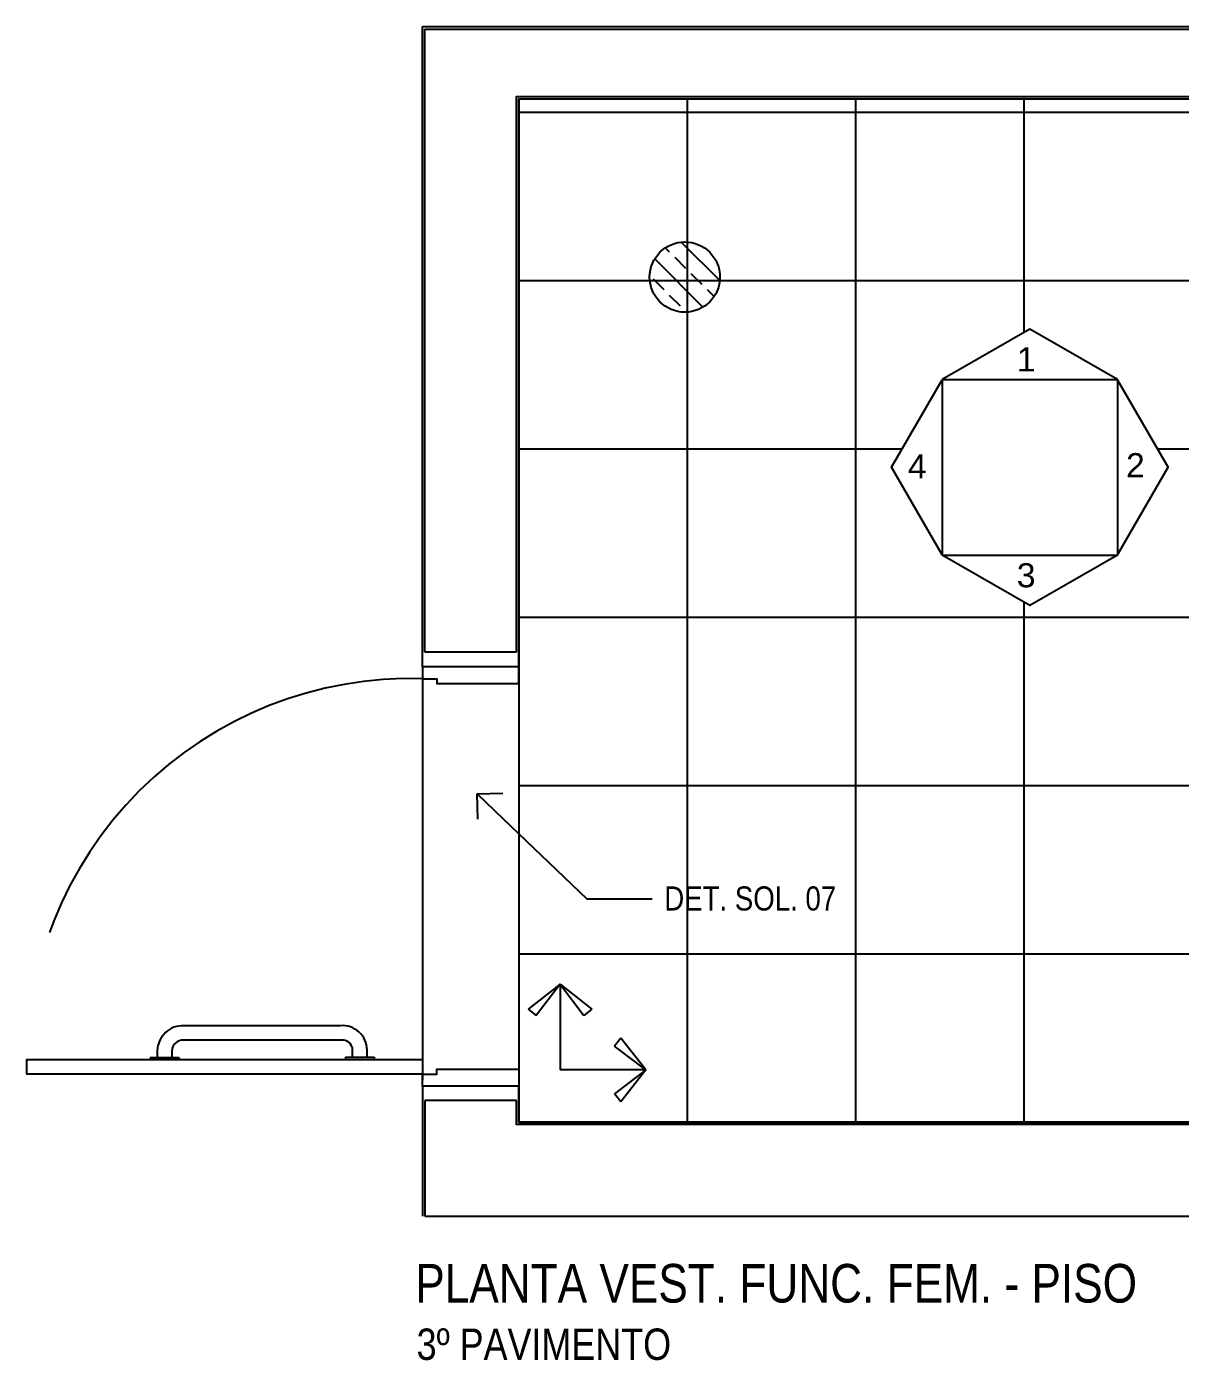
# Model space of a CAD drawing. Header units: metres. Extents: x 3 to 168, y -142 to 28.
# Drawn here: x 63.855 to 66.248, y -121.307 to -118.54 of the extents above; entities that cross this region are included whole.
import ezdxf
from ezdxf import colors
from ezdxf.entities.mleader import LeaderData, LeaderLine
from ezdxf.math import Vec2, Vec3

# ---------------------------------------------------------------- set-up
doc = ezdxf.new("R2010")
doc.units = ezdxf.units.M
doc.linetypes.add('DASHEDX2', pattern=[1.5, 1, -0.5])
for name, color, linetype in [('ARQ-ALV ACAB', 4, 'Continuous'), ('ARQ-ALV OSSO', 5, 'Continuous'), ('ARQ-AUX1', 1, 'Continuous'), ('ARQ-AUX2', 2, 'Continuous'), ('ARQ-CAX @ 1', 1, 'Continuous'), ('ARQ-CERÂMICA', 7, 'Continuous'), ('ARQ-PRJ', 7, 'DASHEDX2'), ('ARQ-SIM', 1, 'Continuous'), ('ARQ-TXT', 2, 'Continuous')]:
    doc.layers.add(name, color=color, linetype=linetype)
doc.styles.add('Adesa', font='ARIALN.TTF')
doc.styles.add('Arial', font='arial.ttf')

# ---------------------------------------------------------------- blocks, each defined once
blk = doc.blocks.new('*U546')
for points in [[(0, 0), (0, 0.8204), (0.03, 0.8204), (0.03, 0)], [(-0.025, 0), (0, 0), (0, -0.03), (0.01, -0.03), (0.01, -0.2), (-0.025, -0.2), (-0.025, 0)], [(0.845, 0), (0.82, 0), (0.82, -0.03), (0.81, -0.03), (0.81, -0.2), (0.845, -0.2), (0.845, 0)]]:
    blk.add_lwpolyline(points, close=True)
at = {"layer": 'ARQ-PRJ'}
blk.add_arc((0.0237, 0.0242), 0.7967, 358.2599, 91.7013, dxfattribs=at)
blk = doc.blocks.new('pl barra porta')
at = {"color": 1}
for p, q in [((0, -0.0036), (0, 0)), ((0.0601, -0.0036), (0.0601, 0)), ((0.4051, -0.0048), (0.4051, 0.0002)), ((0.4651, -0.0048), (0.4651, 0.0002)), ((0.0601, -0.0036), (0, -0.0036)), ((0.4051, -0.0048), (0.4651, -0.0048))]:
    blk.add_line(p, q, dxfattribs=at)
for points in [[(0.4501, -0.0048), (0.4501, -0.0198, -0.432805), (0.3951, -0.07), (0.0701, -0.07, -0.415345), (0.0151, -0.0186), (0.0151, -0.0036)], [(0.4201, -0.0048), (0.4201, -0.0195, -0.443288), (0.3965, -0.04), (0.0695, -0.04, -0.41593), (0.0451, -0.018), (0.0451, -0.0036)]]:
    blk.add_lwpolyline(points, format="xyb", dxfattribs=at)
blk = doc.blocks.new('VISTA')
at = {"layer": 'ARQ-SIM'}
blk.add_lwpolyline([(-0.00525, -0.00909), (-0.00525, 0.00909), (0, 0)], close=True, dxfattribs=at)
at = {"layer": 'ARQ-SIM', "color": 5, "style": 'Adesa'}
blk.add_attdef('4', (-0.0019, -0.00135), '', height=0.0025, rotation=90, dxfattribs=at)
blk = doc.blocks.new('PL RALO')
at = {"layer": 'ARQ-AUX2'}
h = blk.add_hatch(dxfattribs=at)
h.set_pattern_fill('BRASS', color=8, scale=0.01, angle=315)
h.set_pattern_definition([(315, (-278.116365, 1040.018154), (0.0449012806, 0.0449012806), []), (315, (-278.093914, 1040.040605), (0.0449012806, 0.0449012806), [0.03175, -0.015875])])
edge = h.paths.add_edge_path()
edge.add_arc((0, 0), 0.0729, 270, 630)
blk.add_circle((0, 0), 0.0729, dxfattribs=at)
blk = doc.blocks.new('Seta para pag.piso')
for p, q in [((0, 0.1126), (-0.0418, 0.0796)), ((0, 0.1126), (-0.0312, 0.0715)), ((0, 0.1126), (0, 0)), ((0, 0.1126), (0.0418, 0.0795)), ((0, 0.1126), (0.0312, 0.0715)), ((-0.0418, 0.0796), (-0.0312, 0.0715)), ((0.0418, 0.0795), (0.0312, 0.0715)), ((-0.1126, 0), (-0.0795, 0.0418)), ((-0.0795, 0.0418), (-0.0715, 0.0312)), ((-0.1126, 0), (-0.0715, 0.0312)), ((-0.1126, 0), (0, 0)), ((-0.1126, 0), (-0.0796, -0.0418)), ((-0.1126, 0), (-0.0715, -0.0312)), ((-0.0796, -0.0418), (-0.0715, -0.0312))]:
    blk.add_line(p, q)
blk = doc.blocks.new('_Open90')
at = {"color": 0, "linetype": 'ByBlock', "lineweight": -2}
for p, q in [((-0.5, 0.5), (0, 0)), ((0, 0), (-1, 0)), ((0, 0), (-0.5, -0.5))]:
    blk.add_line(p, q, dxfattribs=at)
blk = doc.blocks.new('AREAS MOLHADAS')
at = {"layer": 'ARQ-CERÂMICA'}
h = blk.add_hatch(dxfattribs=at)
h.set_pattern_fill('NET', color=256, scale=0.11)
h.set_pattern_definition([(0, (64.87585, -120.81307), (0, 0.34925), []), (90, (64.87585, -120.81307), (-0.34925, 2e-17), [])])
h.paths.add_polyline_path([(67.0709, -119.2503), (67.0109, -119.2503), (67.0109, -118.6903), (64.8759, -118.6903), (64.8759, -119.8681), (64.8759, -119.9031), (64.8759, -120.7031), (64.8759, -120.7381), (64.8759, -120.8131), (67.0709, -120.813)])
h.paths.add_polyline_path([(65.7535, -119.6364), (65.6485, -119.4545), (65.7535, -119.2726), (65.9354, -119.1676), (66.1172, -119.2726), (66.2222, -119.4545), (66.1172, -119.6364), (65.9354, -119.7414)], flags=16)
h.paths.add_polyline_path([(66.1172, -119.2726), (65.7535, -119.2726), (65.7535, -119.6364), (66.1172, -119.6364)], flags=0)
h.paths.add_polyline_path([(65.8958, -119.2682), (65.9597, -119.2682), (65.9597, -119.1929), (65.8958, -119.1929)], flags=8)
h.paths.add_polyline_path([(65.67, -119.49), (65.7338, -119.49), (65.7338, -119.415), (65.67, -119.415)], flags=8)
h.paths.add_polyline_path([(66.1225, -119.4877), (66.1864, -119.4877), (66.1864, -119.4124), (66.1225, -119.4124)], flags=8)
h.paths.add_polyline_path([(65.8956, -119.7171), (65.96, -119.7171), (65.96, -119.6404), (65.8956, -119.6404)], flags=8)
at = {"layer": 'ARQ-ALV ACAB'}
for p, q in [((64.6759, -118.5403), (67.2709, -118.5403)), ((64.6759, -119.8681, 0), (64.6759, -118.5403))]:
    blk.add_line(p, q, dxfattribs=at)
at = {"layer": 'ARQ-ALV ACAB', "elevation": 0}
for points in [[(64.8759, -119.8681), (64.8759, -118.6903), (67.0109, -118.6903), (67.0109, -119.2503), (67.0709, -119.2503), (67.0709, -120.813), (64.8759, -120.8131), (64.8759, -120.7381)], [(64.8759, -119.8681), (64.6759, -119.8681)], [(64.8759, -120.7381), (64.6759, -120.7381)], [(64.6759, -120.7381), (64.6759, -121.0081)]]:
    blk.add_lwpolyline(points, dxfattribs=at)
at = {"layer": 'ARQ-ALV OSSO'}
for p, q in [((64.6809, -118.5453), (67.2659, -118.5453)), ((64.6809, -119.8381, 0), (64.6809, -118.5453)), ((64.6809, -121.0081, 0), (67.2709, -121.0081, 0))]:
    blk.add_line(p, q, dxfattribs=at)
at = {"layer": 'ARQ-ALV OSSO', "elevation": 0}
for points in [[(64.8709, -119.8381), (64.8709, -118.6853), (67.0159, -118.6853), (67.0159, -118.5453)], [(67.0759, -119.2453), (67.0759, -120.818), (64.8709, -120.8181), (64.8709, -120.7681)], [(64.8709, -119.8381), (64.6809, -119.8381)], [(64.8709, -120.7681), (64.6809, -120.7681)], [(64.6809, -120.7681), (64.6809, -121.0081)]]:
    blk.add_lwpolyline(points, dxfattribs=at)
at = {"layer": 'ARQ-AUX1', "elevation": 0}
for points in [[(64.6758, -119.8931), (64.6758, -120.7256)], [(64.8759, -119.9031), (64.8759, -120.7031)]]:
    blk.add_lwpolyline(points, dxfattribs=at)
at = {"xscale": -1, "rotation": 180}
blk.add_blockref('pl barra porta', (64.1108, -120.6829, 0), dxfattribs=at)
at = {"layer": 'ARQ-CAX @ 1', "rotation": 89.99999999999993}
blk.add_blockref('*U546', (64.6759, -120.7131, 0), dxfattribs=at)
at = {"layer": 'ARQ-CERÂMICA'}
blk.add_blockref('PL RALO', (65.2199, -119.0598), dxfattribs=at)
at = {"layer": 'ARQ-CERÂMICA', "xscale": 1.58230973583663, "yscale": 1.58230973583663, "zscale": 1.58230973583663, "rotation": 270}
blk.add_blockref('Seta para pag.piso', (64.9611, -120.7046), dxfattribs=at)
at = {"layer": 'ARQ-SIM', "ltscale": 0.03}
ref = blk.add_blockref('VISTA', (65.9354, -119.1676), dxfattribs=dict(at, xscale=-20.00000000011565, yscale=20.00000000011565, zscale=20.00000000011565, rotation=270))
ref.add_attrib('4', '1', (65.9084, -119.2556), dxfattribs={"color": 3, "height": 0.05, "style": 'Arial'})
ref = blk.add_blockref('VISTA', (65.6485, -119.4545), dxfattribs=dict(at, xscale=20.00000000011565, yscale=20.00000000011565, zscale=20.00000000011565, rotation=180))
ref.add_attrib('4', '4', (65.6825, -119.4775), dxfattribs={"color": 3, "height": 0.05, "style": 'Arial'})
ref = blk.add_blockref('VISTA', (66.2222, -119.4545), dxfattribs=dict(at, xscale=-20.00000000011565, yscale=20.00000000011565, zscale=20.00000000011565, rotation=180))
ref.add_attrib('4', '2', (66.135, -119.4751), dxfattribs={"color": 3, "height": 0.05, "style": 'Arial'})
ref = blk.add_blockref('VISTA', (65.9354, -119.7414), dxfattribs=dict(at, xscale=20.00000000011565, yscale=20.00000000011565, zscale=20.00000000011565, rotation=270))
ref.add_attrib('4', '3', (65.9084, -119.7034), dxfattribs={"color": 3, "height": 0.05, "style": 'Arial'})
at = {"layer": 'ARQ-TXT', "ltscale": 0.5, "style": 'Adesa'}
blk.add_text('PLANTA VEST. FUNC. FEM. - PISO', height=0.08, dxfattribs=at).set_placement((64.6609, -121.1872, 0))
at = {"layer": 'ARQ-TXT', "style": 'Adesa'}
blk.add_text('3º PAVIMENTO', height=0.065, dxfattribs=at).set_placement((64.6637, -121.3062, 217.9394))
at = {"layer": 'ARQ-SIM'}
ml = blk.add_multileader_mtext('Standard', dxfattribs=at)
ml.set_content('DET. SOL. 07', color=2, style='Adesa')
ml.set_leader_properties(color=256)
ml.set_arrow_properties(name='OPEN90')
ml.build(insert=Vec2(0, 0))
ml.multileader.update_dxf_attribs({"text_left_attachment_type": 2, "text_right_attachment_type": 2, "dogleg_length": 0.2, "arrow_head_size": 0.075})
ctx = ml.context
ctx.base_point, ctx.char_height, ctx.arrow_head_size, ctx.landing_gap_size, ctx.plane_origin = Vec3(65.1523, -120.3498), 0.05, 0.075, 0.025, Vec3(64.719, -120.6498)
ctx.left_attachment, ctx.right_attachment = 2, 2
notes = []
notes.append((ctx, [(0, (1, 1, 0), (65.0165, -120.3498), (1, 0), 0.1358, [(0, [(64.7893, -120.1317)], 0, [])])]))
ctx.mtext.insert, ctx.mtext.flow_direction = Vec3(65.1773, -120.3239), 5
for ctx, leaders in notes:
    for number, flags, end, landing, length, lines in leaders:
        leader = LeaderData()
        leader.index, (leader.has_last_leader_line, leader.has_dogleg_vector, leader.attachment_direction) = number, flags
        leader.last_leader_point, leader.dogleg_vector, leader.dogleg_length = Vec3(end), Vec3(landing), length
        for number, points, colour, breaks in lines:
            line = LeaderLine()
            line.index, line.vertices, line.color, line.breaks = number, Vec3.list(points), colors.encode_raw_color(colour), breaks
            leader.lines.append(line)
        ctx.leaders.append(leader)

msp = doc.modelspace()

# ---------------------------------------------------------------- block references
msp.add_blockref('AREAS MOLHADAS', (0, 0))

doc.saveas('drawing.dxf')
